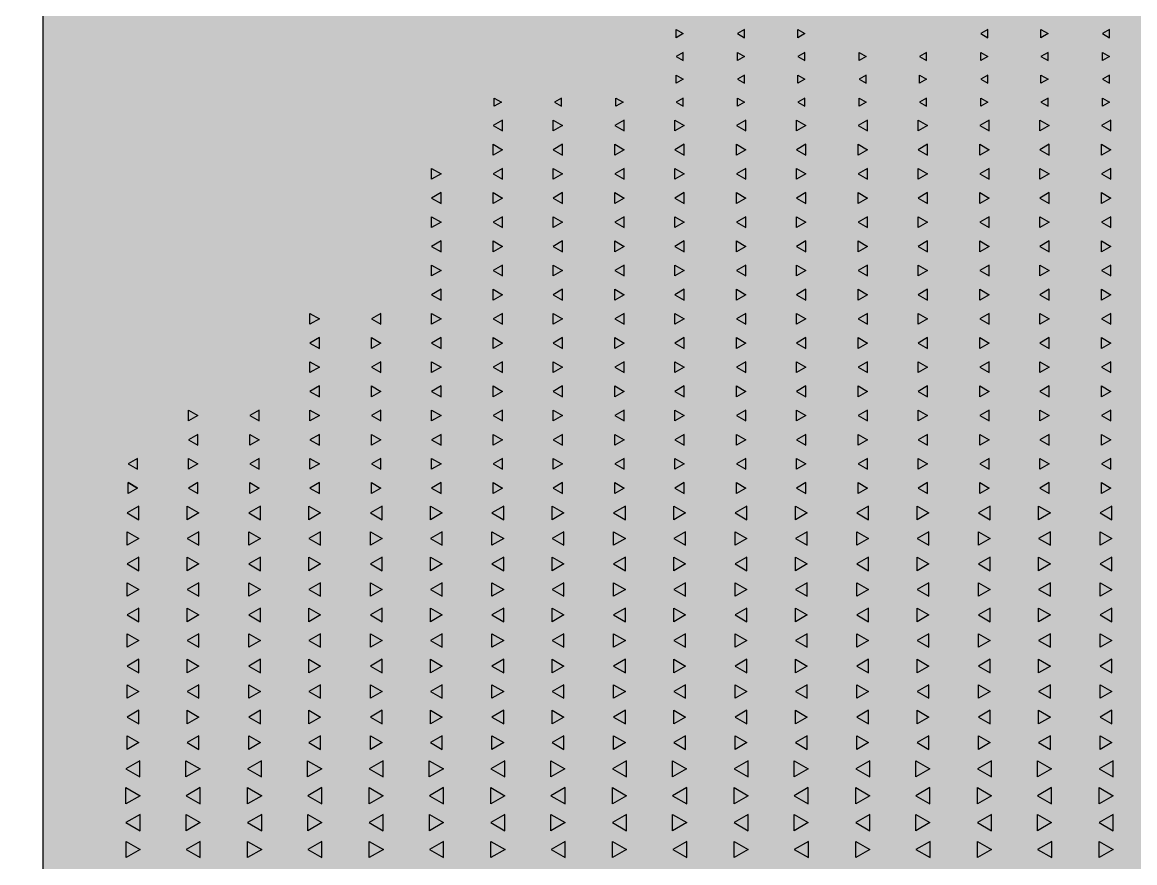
# Model space of a CAD drawing. Header units: metres. Extents: x 6 to 601, y -20 to 118.
# Drawn here: x 52.248 to 53.069, y 80.177 to 80.798 of the extents above; entities that cross this region are included whole.
import ezdxf

# ---------------------------------------------------------------- set-up
doc = ezdxf.new("R2010")
doc.units = ezdxf.units.M
doc.header["$MEASUREMENT"] = 0

msp = doc.modelspace()

# ---------------------------------------------------------------- hatches: boundary and pattern name
at = {"lineweight": 0, "true_color": 0xcd6928, "transparency": 33554534}
h = msp.add_hatch(color=32, dxfattribs=at)
h.dxf.hatch_style = 1
h.paths.add_polyline_path([(55.21582, 84.07628), (53.29679, 84.07628, 0.143152), (52.26284, 81.19774), (52.26284, 78.47618), (55.21582, 78.47566)])

# ---------------------------------------------------------------- linework, layer by layer
msp.add_line((52.33285, 80.45405), (52.32592, 80.45805))
msp.add_lwpolyline([(52.26284, 81.19774), (52.26284, 78.47628), (52.16284, 78.47628), (52.16284, 79.07567), (52.16284, 81.19628, -0.221146), (54.38293, 85.31634), (54.44275, 85.23621, 0.220805), (52.26275, 81.19628)], format="xyb")
for points in [[(52.26284, 81.19628), (52.26284, 79.09567)], [(52.73044, 80.78682), (52.73044, 80.79282), (52.73564, 80.78982), (52.73044, 80.78682)], [(52.78108, 80.78682), (52.78108, 80.79282), (52.77588, 80.78982), (52.78108, 80.78682)], [(52.82026, 80.78682), (52.82026, 80.79282), (52.82546, 80.78982), (52.82026, 80.78682)], [(52.96071, 80.78682), (52.96071, 80.79282), (52.95552, 80.78982), (52.96071, 80.78682)], [(52.9999, 80.78682), (52.9999, 80.79282), (53.00509, 80.78982), (52.9999, 80.78682)], [(53.05053, 80.78682), (53.05053, 80.79282), (53.04533, 80.78982), (53.05053, 80.78682)], [(52.73564, 80.76997), (52.73564, 80.77597), (52.73044, 80.77297), (52.73564, 80.76997)], [(52.77588, 80.76997), (52.77588, 80.77597), (52.78108, 80.77297), (52.77588, 80.76997)], [(52.82546, 80.76997), (52.82546, 80.77597), (52.82026, 80.77297), (52.82546, 80.76997)], [(52.8657, 80.76997), (52.8657, 80.77597), (52.87089, 80.77297), (52.8657, 80.76997)], [(52.91528, 80.76997), (52.91528, 80.77597), (52.91008, 80.77297), (52.91528, 80.76997)], [(52.95552, 80.76997), (52.95552, 80.77597), (52.96071, 80.77297), (52.95552, 80.76997)], [(53.00509, 80.76997), (53.00509, 80.77597), (52.9999, 80.77297), (53.00509, 80.76997)], [(53.04533, 80.76997), (53.04533, 80.77597), (53.05053, 80.77297), (53.04533, 80.76997)], [(52.73044, 80.75311), (52.73044, 80.75911), (52.73564, 80.75611), (52.73044, 80.75311)], [(52.78108, 80.75311), (52.78108, 80.75911), (52.77588, 80.75611), (52.78108, 80.75311)], [(52.82026, 80.75311), (52.82026, 80.75911), (52.82546, 80.75611), (52.82026, 80.75311)], [(52.87089, 80.75311), (52.87089, 80.75911), (52.8657, 80.75611), (52.87089, 80.75311)], [(52.91008, 80.75311), (52.91008, 80.75911), (52.91528, 80.75611), (52.91008, 80.75311)], [(52.96071, 80.75311), (52.96071, 80.75911), (52.95552, 80.75611), (52.96071, 80.75311)], [(52.9999, 80.75311), (52.9999, 80.75911), (53.00509, 80.75611), (52.9999, 80.75311)], [(53.05053, 80.75311), (53.05053, 80.75911), (53.04533, 80.75611), (53.05053, 80.75311)], [(52.59624, 80.73625), (52.59624, 80.74225), (52.60144, 80.73925), (52.59624, 80.73625)], [(52.64582, 80.73625), (52.64582, 80.74225), (52.64063, 80.73925), (52.64582, 80.73625)], [(52.68606, 80.73625), (52.68606, 80.74225), (52.69126, 80.73925), (52.68606, 80.73625)], [(52.73564, 80.73625), (52.73564, 80.74225), (52.73044, 80.73925), (52.73564, 80.73625)], [(52.77588, 80.73625), (52.77588, 80.74225), (52.78108, 80.73925), (52.77588, 80.73625)], [(52.82546, 80.73625), (52.82546, 80.74225), (52.82026, 80.73925), (52.82546, 80.73625)], [(52.8657, 80.73625), (52.8657, 80.74225), (52.87089, 80.73925), (52.8657, 80.73625)], [(52.91528, 80.73625), (52.91528, 80.74225), (52.91008, 80.73925), (52.91528, 80.73625)], [(52.95552, 80.73625), (52.95552, 80.74225), (52.96071, 80.73925), (52.95552, 80.73625)], [(53.00509, 80.73625), (53.00509, 80.74225), (52.9999, 80.73925), (53.00509, 80.73625)], [(53.04533, 80.73625), (53.04533, 80.74225), (53.05053, 80.73925), (53.04533, 80.73625)], [(52.60231, 80.7179), (52.60231, 80.7259), (52.59538, 80.7219), (52.60231, 80.7179)], [(52.63976, 80.7179), (52.63976, 80.7259), (52.64669, 80.7219), (52.63976, 80.7179)], [(52.69212, 80.7179), (52.69212, 80.7259), (52.6852, 80.7219), (52.69212, 80.7179)], [(52.72958, 80.7179), (52.72958, 80.7259), (52.73651, 80.7219), (52.72958, 80.7179)], [(52.78194, 80.7179), (52.78194, 80.7259), (52.77501, 80.7219), (52.78194, 80.7179)], [(52.8194, 80.7179), (52.8194, 80.7259), (52.82632, 80.7219), (52.8194, 80.7179)], [(52.87176, 80.7179), (52.87176, 80.7259), (52.86483, 80.7219), (52.87176, 80.7179)], [(52.90921, 80.7179), (52.90921, 80.7259), (52.91614, 80.7219), (52.90921, 80.7179)], [(52.96158, 80.7179), (52.96158, 80.7259), (52.95465, 80.7219), (52.96158, 80.7179)], [(52.99903, 80.7179), (52.99903, 80.7259), (53.00596, 80.7219), (52.99903, 80.7179)], [(53.0514, 80.7179), (53.0514, 80.7259), (53.04447, 80.7219), (53.0514, 80.7179)], [(52.59538, 80.70004), (52.59538, 80.70804), (52.60231, 80.70404), (52.59538, 80.70004)], [(52.64669, 80.70004), (52.64669, 80.70804), (52.63976, 80.70404), (52.64669, 80.70004)], [(52.6852, 80.70004), (52.6852, 80.70804), (52.69212, 80.70404), (52.6852, 80.70004)], [(52.73651, 80.70004), (52.73651, 80.70804), (52.72958, 80.70404), (52.73651, 80.70004)], [(52.77501, 80.70004), (52.77501, 80.70804), (52.78194, 80.70404), (52.77501, 80.70004)], [(52.82632, 80.70004), (52.82632, 80.70804), (52.8194, 80.70404), (52.82632, 80.70004)], [(52.86483, 80.70004), (52.86483, 80.70804), (52.87176, 80.70404), (52.86483, 80.70004)], [(52.91614, 80.70004), (52.91614, 80.70804), (52.90921, 80.70404), (52.91614, 80.70004)], [(52.95465, 80.70004), (52.95465, 80.70804), (52.96158, 80.70404), (52.95465, 80.70004)], [(53.00596, 80.70004), (53.00596, 80.70804), (52.99903, 80.70404), (53.00596, 80.70004)], [(53.04447, 80.70004), (53.04447, 80.70804), (53.0514, 80.70404), (53.04447, 80.70004)], [(52.54994, 80.68218), (52.54994, 80.69018), (52.55687, 80.68618), (52.54994, 80.68218)], [(52.60231, 80.68218), (52.60231, 80.69018), (52.59538, 80.68618), (52.60231, 80.68218)], [(52.63976, 80.68218), (52.63976, 80.69018), (52.64669, 80.68618), (52.63976, 80.68218)], [(52.69212, 80.68218), (52.69212, 80.69018), (52.6852, 80.68618), (52.69212, 80.68218)], [(52.72958, 80.68218), (52.72958, 80.69018), (52.73651, 80.68618), (52.72958, 80.68218)], [(52.78194, 80.68218), (52.78194, 80.69018), (52.77501, 80.68618), (52.78194, 80.68218)], [(52.8194, 80.68218), (52.8194, 80.69018), (52.82632, 80.68618), (52.8194, 80.68218)], [(52.87176, 80.68218), (52.87176, 80.69018), (52.86483, 80.68618), (52.87176, 80.68218)], [(52.90921, 80.68218), (52.90921, 80.69018), (52.91614, 80.68618), (52.90921, 80.68218)], [(52.96158, 80.68218), (52.96158, 80.69018), (52.95465, 80.68618), (52.96158, 80.68218)], [(52.99903, 80.68218), (52.99903, 80.69018), (53.00596, 80.68618), (52.99903, 80.68218)], [(53.0514, 80.68218), (53.0514, 80.69018), (53.04447, 80.68618), (53.0514, 80.68218)], [(52.55687, 80.66433), (52.55687, 80.67233), (52.54994, 80.66833), (52.55687, 80.66433)], [(52.59538, 80.66433), (52.59538, 80.67233), (52.60231, 80.66833), (52.59538, 80.66433)], [(52.64669, 80.66433), (52.64669, 80.67233), (52.63976, 80.66833), (52.64669, 80.66433)], [(52.6852, 80.66433), (52.6852, 80.67233), (52.69212, 80.66833), (52.6852, 80.66433)], [(52.73651, 80.66433), (52.73651, 80.67233), (52.72958, 80.66833), (52.73651, 80.66433)], [(52.77501, 80.66433), (52.77501, 80.67233), (52.78194, 80.66833), (52.77501, 80.66433)], [(52.82632, 80.66433), (52.82632, 80.67233), (52.8194, 80.66833), (52.82632, 80.66433)], [(52.86483, 80.66433), (52.86483, 80.67233), (52.87176, 80.66833), (52.86483, 80.66433)], [(52.91614, 80.66433), (52.91614, 80.67233), (52.90921, 80.66833), (52.91614, 80.66433)], [(52.95465, 80.66433), (52.95465, 80.67233), (52.96158, 80.66833), (52.95465, 80.66433)], [(53.00596, 80.66433), (53.00596, 80.67233), (52.99903, 80.66833), (53.00596, 80.66433)], [(53.04447, 80.66433), (53.04447, 80.67233), (53.0514, 80.66833), (53.04447, 80.66433)], [(52.54994, 80.64647), (52.54994, 80.65447), (52.55687, 80.65047), (52.54994, 80.64647)], [(52.60231, 80.64647), (52.60231, 80.65447), (52.59538, 80.65047), (52.60231, 80.64647)], [(52.63976, 80.64647), (52.63976, 80.65447), (52.64669, 80.65047), (52.63976, 80.64647)], [(52.69212, 80.64647), (52.69212, 80.65447), (52.6852, 80.65047), (52.69212, 80.64647)], [(52.72958, 80.64647), (52.72958, 80.65447), (52.73651, 80.65047), (52.72958, 80.64647)], [(52.78194, 80.64647), (52.78194, 80.65447), (52.77501, 80.65047), (52.78194, 80.64647)], [(52.8194, 80.64647), (52.8194, 80.65447), (52.82632, 80.65047), (52.8194, 80.64647)], [(52.87176, 80.64647), (52.87176, 80.65447), (52.86483, 80.65047), (52.87176, 80.64647)], [(52.90921, 80.64647), (52.90921, 80.65447), (52.91614, 80.65047), (52.90921, 80.64647)], [(52.96158, 80.64647), (52.96158, 80.65447), (52.95465, 80.65047), (52.96158, 80.64647)], [(52.99903, 80.64647), (52.99903, 80.65447), (53.00596, 80.65047), (52.99903, 80.64647)], [(53.0514, 80.64647), (53.0514, 80.65447), (53.04447, 80.65047), (53.0514, 80.64647)], [(52.55687, 80.62862), (52.55687, 80.63662), (52.54994, 80.63262), (52.55687, 80.62862)], [(52.59538, 80.62862), (52.59538, 80.63662), (52.60231, 80.63262), (52.59538, 80.62862)], [(52.64669, 80.62862), (52.64669, 80.63662), (52.63976, 80.63262), (52.64669, 80.62862)], [(52.6852, 80.62862), (52.6852, 80.63662), (52.69212, 80.63262), (52.6852, 80.62862)], [(52.73651, 80.62862), (52.73651, 80.63662), (52.72958, 80.63262), (52.73651, 80.62862)], [(52.77501, 80.62862), (52.77501, 80.63662), (52.78194, 80.63262), (52.77501, 80.62862)], [(52.82632, 80.62862), (52.82632, 80.63662), (52.8194, 80.63262), (52.82632, 80.62862)], [(52.86483, 80.62862), (52.86483, 80.63662), (52.87176, 80.63262), (52.86483, 80.62862)], [(52.91614, 80.62862), (52.91614, 80.63662), (52.90921, 80.63262), (52.91614, 80.62862)], [(52.95465, 80.62862), (52.95465, 80.63662), (52.96158, 80.63262), (52.95465, 80.62862)], [(53.00596, 80.62862), (53.00596, 80.63662), (52.99903, 80.63262), (53.00596, 80.62862)], [(53.04447, 80.62862), (53.04447, 80.63662), (53.0514, 80.63262), (53.04447, 80.62862)], [(52.54994, 80.61076), (52.54994, 80.61876), (52.55687, 80.61476), (52.54994, 80.61076)], [(52.60231, 80.61076), (52.60231, 80.61876), (52.59538, 80.61476), (52.60231, 80.61076)], [(52.63976, 80.61076), (52.63976, 80.61876), (52.64669, 80.61476), (52.63976, 80.61076)], [(52.69212, 80.61076), (52.69212, 80.61876), (52.6852, 80.61476), (52.69212, 80.61076)], [(52.72958, 80.61076), (52.72958, 80.61876), (52.73651, 80.61476), (52.72958, 80.61076)], [(52.78194, 80.61076), (52.78194, 80.61876), (52.77501, 80.61476), (52.78194, 80.61076)], [(52.8194, 80.61076), (52.8194, 80.61876), (52.82632, 80.61476), (52.8194, 80.61076)], [(52.87176, 80.61076), (52.87176, 80.61876), (52.86483, 80.61476), (52.87176, 80.61076)], [(52.90921, 80.61076), (52.90921, 80.61876), (52.91614, 80.61476), (52.90921, 80.61076)], [(52.96158, 80.61076), (52.96158, 80.61876), (52.95465, 80.61476), (52.96158, 80.61076)], [(52.99903, 80.61076), (52.99903, 80.61876), (53.00596, 80.61476), (52.99903, 80.61076)], [(53.0514, 80.61076), (53.0514, 80.61876), (53.04447, 80.61476), (53.0514, 80.61076)], [(52.55687, 80.5929), (52.55687, 80.6009), (52.54994, 80.5969), (52.55687, 80.5929)], [(52.59538, 80.5929), (52.59538, 80.6009), (52.60231, 80.5969), (52.59538, 80.5929)], [(52.64669, 80.5929), (52.64669, 80.6009), (52.63976, 80.5969), (52.64669, 80.5929)], [(52.6852, 80.5929), (52.6852, 80.6009), (52.69212, 80.5969), (52.6852, 80.5929)], [(52.73651, 80.5929), (52.73651, 80.6009), (52.72958, 80.5969), (52.73651, 80.5929)], [(52.77501, 80.5929), (52.77501, 80.6009), (52.78194, 80.5969), (52.77501, 80.5929)], [(52.82632, 80.5929), (52.82632, 80.6009), (52.8194, 80.5969), (52.82632, 80.5929)], [(52.86483, 80.5929), (52.86483, 80.6009), (52.87176, 80.5969), (52.86483, 80.5929)], [(52.91614, 80.5929), (52.91614, 80.6009), (52.90921, 80.5969), (52.91614, 80.5929)], [(52.95465, 80.5929), (52.95465, 80.6009), (52.96158, 80.5969), (52.95465, 80.5929)], [(53.00596, 80.5929), (53.00596, 80.6009), (52.99903, 80.5969), (53.00596, 80.5929)], [(53.04447, 80.5929), (53.04447, 80.6009), (53.0514, 80.5969), (53.04447, 80.5929)], [(52.46012, 80.57505), (52.46012, 80.58305), (52.46705, 80.57905), (52.46012, 80.57505)], [(52.51249, 80.57505), (52.51249, 80.58305), (52.50556, 80.57905), (52.51249, 80.57505)], [(52.54994, 80.57505), (52.54994, 80.58305), (52.55687, 80.57905), (52.54994, 80.57505)], [(52.60231, 80.57505), (52.60231, 80.58305), (52.59538, 80.57905), (52.60231, 80.57505)], [(52.63976, 80.57505), (52.63976, 80.58305), (52.64669, 80.57905), (52.63976, 80.57505)], [(52.69212, 80.57505), (52.69212, 80.58305), (52.6852, 80.57905), (52.69212, 80.57505)], [(52.72958, 80.57505), (52.72958, 80.58305), (52.73651, 80.57905), (52.72958, 80.57505)], [(52.78194, 80.57505), (52.78194, 80.58305), (52.77501, 80.57905), (52.78194, 80.57505)], [(52.8194, 80.57505), (52.8194, 80.58305), (52.82632, 80.57905), (52.8194, 80.57505)], [(52.87176, 80.57505), (52.87176, 80.58305), (52.86483, 80.57905), (52.87176, 80.57505)], [(52.90921, 80.57505), (52.90921, 80.58305), (52.91614, 80.57905), (52.90921, 80.57505)], [(52.96158, 80.57505), (52.96158, 80.58305), (52.95465, 80.57905), (52.96158, 80.57505)], [(52.99903, 80.57505), (52.99903, 80.58305), (53.00596, 80.57905), (52.99903, 80.57505)], [(53.0514, 80.57505), (53.0514, 80.58305), (53.04447, 80.57905), (53.0514, 80.57505)], [(52.46705, 80.55719), (52.46705, 80.56519), (52.46012, 80.56119), (52.46705, 80.55719)], [(52.50556, 80.55719), (52.50556, 80.56519), (52.51249, 80.56119), (52.50556, 80.55719)], [(52.55687, 80.55719), (52.55687, 80.56519), (52.54994, 80.56119), (52.55687, 80.55719)], [(52.59538, 80.55719), (52.59538, 80.56519), (52.60231, 80.56119), (52.59538, 80.55719)], [(52.64669, 80.55719), (52.64669, 80.56519), (52.63976, 80.56119), (52.64669, 80.55719)], [(52.6852, 80.55719), (52.6852, 80.56519), (52.69212, 80.56119), (52.6852, 80.55719)], [(52.73651, 80.55719), (52.73651, 80.56519), (52.72958, 80.56119), (52.73651, 80.55719)], [(52.77501, 80.55719), (52.77501, 80.56519), (52.78194, 80.56119), (52.77501, 80.55719)], [(52.82632, 80.55719), (52.82632, 80.56519), (52.8194, 80.56119), (52.82632, 80.55719)], [(52.86483, 80.55719), (52.86483, 80.56519), (52.87176, 80.56119), (52.86483, 80.55719)], [(52.91614, 80.55719), (52.91614, 80.56519), (52.90921, 80.56119), (52.91614, 80.55719)], [(52.95465, 80.55719), (52.95465, 80.56519), (52.96158, 80.56119), (52.95465, 80.55719)], [(53.00596, 80.55719), (53.00596, 80.56519), (52.99903, 80.56119), (53.00596, 80.55719)], [(53.04447, 80.55719), (53.04447, 80.56519), (53.0514, 80.56119), (53.04447, 80.55719)], [(52.46012, 80.53933), (52.46012, 80.54733), (52.46705, 80.54333), (52.46012, 80.53933)], [(52.51249, 80.53933), (52.51249, 80.54733), (52.50556, 80.54333), (52.51249, 80.53933)], [(52.54994, 80.53933), (52.54994, 80.54733), (52.55687, 80.54333), (52.54994, 80.53933)], [(52.60231, 80.53933), (52.60231, 80.54733), (52.59538, 80.54333), (52.60231, 80.53933)], [(52.63976, 80.53933), (52.63976, 80.54733), (52.64669, 80.54333), (52.63976, 80.53933)], [(52.69212, 80.53933), (52.69212, 80.54733), (52.6852, 80.54333), (52.69212, 80.53933)], [(52.72958, 80.53933), (52.72958, 80.54733), (52.73651, 80.54333), (52.72958, 80.53933)], [(52.78194, 80.53933), (52.78194, 80.54733), (52.77501, 80.54333), (52.78194, 80.53933)], [(52.8194, 80.53933), (52.8194, 80.54733), (52.82632, 80.54333), (52.8194, 80.53933)], [(52.87176, 80.53933), (52.87176, 80.54733), (52.86483, 80.54333), (52.87176, 80.53933)], [(52.90921, 80.53933), (52.90921, 80.54733), (52.91614, 80.54333), (52.90921, 80.53933)], [(52.96158, 80.53933), (52.96158, 80.54733), (52.95465, 80.54333), (52.96158, 80.53933)], [(52.99903, 80.53933), (52.99903, 80.54733), (53.00596, 80.54333), (52.99903, 80.53933)], [(53.0514, 80.53933), (53.0514, 80.54733), (53.04447, 80.54333), (53.0514, 80.53933)], [(52.46705, 80.52148), (52.46705, 80.52948), (52.46012, 80.52548), (52.46705, 80.52148)], [(52.50556, 80.52148), (52.50556, 80.52948), (52.51249, 80.52548), (52.50556, 80.52148)], [(52.55687, 80.52148), (52.55687, 80.52948), (52.54994, 80.52548), (52.55687, 80.52148)], [(52.59538, 80.52148), (52.59538, 80.52948), (52.60231, 80.52548), (52.59538, 80.52148)], [(52.64669, 80.52148), (52.64669, 80.52948), (52.63976, 80.52548), (52.64669, 80.52148)], [(52.6852, 80.52148), (52.6852, 80.52948), (52.69212, 80.52548), (52.6852, 80.52148)], [(52.73651, 80.52148), (52.73651, 80.52948), (52.72958, 80.52548), (52.73651, 80.52148)], [(52.77501, 80.52148), (52.77501, 80.52948), (52.78194, 80.52548), (52.77501, 80.52148)], [(52.82632, 80.52148), (52.82632, 80.52948), (52.8194, 80.52548), (52.82632, 80.52148)], [(52.86483, 80.52148), (52.86483, 80.52948), (52.87176, 80.52548), (52.86483, 80.52148)], [(52.91614, 80.52148), (52.91614, 80.52948), (52.90921, 80.52548), (52.91614, 80.52148)], [(52.95465, 80.52148), (52.95465, 80.52948), (52.96158, 80.52548), (52.95465, 80.52148)], [(53.00596, 80.52148), (53.00596, 80.52948), (52.99903, 80.52548), (53.00596, 80.52148)], [(53.04447, 80.52148), (53.04447, 80.52948), (53.0514, 80.52548), (53.04447, 80.52148)], [(52.37031, 80.50362), (52.37031, 80.51162), (52.37723, 80.50762), (52.37031, 80.50362)], [(52.42267, 80.50362), (52.42267, 80.51162), (52.41574, 80.50762), (52.42267, 80.50362)], [(52.46012, 80.50362), (52.46012, 80.51162), (52.46705, 80.50762), (52.46012, 80.50362)], [(52.51249, 80.50362), (52.51249, 80.51162), (52.50556, 80.50762), (52.51249, 80.50362)], [(52.54994, 80.50362), (52.54994, 80.51162), (52.55687, 80.50762), (52.54994, 80.50362)], [(52.60231, 80.50362), (52.60231, 80.51162), (52.59538, 80.50762), (52.60231, 80.50362)], [(52.63976, 80.50362), (52.63976, 80.51162), (52.64669, 80.50762), (52.63976, 80.50362)], [(52.69212, 80.50362), (52.69212, 80.51162), (52.6852, 80.50762), (52.69212, 80.50362)], [(52.72958, 80.50362), (52.72958, 80.51162), (52.73651, 80.50762), (52.72958, 80.50362)], [(52.78194, 80.50362), (52.78194, 80.51162), (52.77501, 80.50762), (52.78194, 80.50362)], [(52.8194, 80.50362), (52.8194, 80.51162), (52.82632, 80.50762), (52.8194, 80.50362)], [(52.87176, 80.50362), (52.87176, 80.51162), (52.86483, 80.50762), (52.87176, 80.50362)], [(52.90921, 80.50362), (52.90921, 80.51162), (52.91614, 80.50762), (52.90921, 80.50362)], [(52.96158, 80.50362), (52.96158, 80.51162), (52.95465, 80.50762), (52.96158, 80.50362)], [(52.99903, 80.50362), (52.99903, 80.51162), (53.00596, 80.50762), (52.99903, 80.50362)], [(53.0514, 80.50362), (53.0514, 80.51162), (53.04447, 80.50762), (53.0514, 80.50362)], [(52.37723, 80.48576), (52.37723, 80.49376), (52.37031, 80.48976), (52.37723, 80.48576)], [(52.41574, 80.48576), (52.41574, 80.49376), (52.42267, 80.48976), (52.41574, 80.48576)], [(52.46705, 80.48576), (52.46705, 80.49376), (52.46012, 80.48976), (52.46705, 80.48576)], [(52.50556, 80.48576), (52.50556, 80.49376), (52.51249, 80.48976), (52.50556, 80.48576)], [(52.55687, 80.48576), (52.55687, 80.49376), (52.54994, 80.48976), (52.55687, 80.48576)], [(52.59538, 80.48576), (52.59538, 80.49376), (52.60231, 80.48976), (52.59538, 80.48576)], [(52.64669, 80.48576), (52.64669, 80.49376), (52.63976, 80.48976), (52.64669, 80.48576)], [(52.6852, 80.48576), (52.6852, 80.49376), (52.69212, 80.48976), (52.6852, 80.48576)], [(52.73651, 80.48576), (52.73651, 80.49376), (52.72958, 80.48976), (52.73651, 80.48576)], [(52.77501, 80.48576), (52.77501, 80.49376), (52.78194, 80.48976), (52.77501, 80.48576)], [(52.82632, 80.48576), (52.82632, 80.49376), (52.8194, 80.48976), (52.82632, 80.48576)], [(52.86483, 80.48576), (52.86483, 80.49376), (52.87176, 80.48976), (52.86483, 80.48576)], [(52.91614, 80.48576), (52.91614, 80.49376), (52.90921, 80.48976), (52.91614, 80.48576)], [(52.95465, 80.48576), (52.95465, 80.49376), (52.96158, 80.48976), (52.95465, 80.48576)], [(53.00596, 80.48576), (53.00596, 80.49376), (52.99903, 80.48976), (53.00596, 80.48576)], [(53.04447, 80.48576), (53.04447, 80.49376), (53.0514, 80.48976), (53.04447, 80.48576)], [(52.33285, 80.46791), (52.33285, 80.47591), (52.32592, 80.47191), (52.33285, 80.46791)], [(52.37031, 80.46791), (52.37031, 80.47591), (52.37723, 80.47191), (52.37031, 80.46791)], [(52.42267, 80.46791), (52.42267, 80.47591), (52.41574, 80.47191), (52.42267, 80.46791)], [(52.46012, 80.46791), (52.46012, 80.47591), (52.46705, 80.47191), (52.46012, 80.46791)], [(52.51249, 80.46791), (52.51249, 80.47591), (52.50556, 80.47191), (52.51249, 80.46791)], [(52.54994, 80.46791), (52.54994, 80.47591), (52.55687, 80.47191), (52.54994, 80.46791)], [(52.60231, 80.46791), (52.60231, 80.47591), (52.59538, 80.47191), (52.60231, 80.46791)], [(52.63976, 80.46791), (52.63976, 80.47591), (52.64669, 80.47191), (52.63976, 80.46791)], [(52.69212, 80.46791), (52.69212, 80.47591), (52.6852, 80.47191), (52.69212, 80.46791)], [(52.72958, 80.46791), (52.72958, 80.47591), (52.73651, 80.47191), (52.72958, 80.46791)], [(52.78194, 80.46791), (52.78194, 80.47591), (52.77501, 80.47191), (52.78194, 80.46791)], [(52.8194, 80.46791), (52.8194, 80.47591), (52.82632, 80.47191), (52.8194, 80.46791)], [(52.87176, 80.46791), (52.87176, 80.47591), (52.86483, 80.47191), (52.87176, 80.46791)], [(52.90921, 80.46791), (52.90921, 80.47591), (52.91614, 80.47191), (52.90921, 80.46791)], [(52.96158, 80.46791), (52.96158, 80.47591), (52.95465, 80.47191), (52.96158, 80.46791)], [(52.99903, 80.46791), (52.99903, 80.47591), (53.00596, 80.47191), (52.99903, 80.46791)], [(53.0514, 80.46791), (53.0514, 80.47591), (53.04447, 80.47191), (53.0514, 80.46791)], [(52.32592, 80.45005), (52.32592, 80.45805), (52.33285, 80.45405), (52.32592, 80.45005)], [(52.37723, 80.45005), (52.37723, 80.45805), (52.37031, 80.45405), (52.37723, 80.45005)], [(52.41574, 80.45005), (52.41574, 80.45805), (52.42267, 80.45405), (52.41574, 80.45005)], [(52.46705, 80.45005), (52.46705, 80.45805), (52.46012, 80.45405), (52.46705, 80.45005)], [(52.50556, 80.45005), (52.50556, 80.45805), (52.51249, 80.45405), (52.50556, 80.45005)], [(52.55687, 80.45005), (52.55687, 80.45805), (52.54994, 80.45405), (52.55687, 80.45005)], [(52.59538, 80.45005), (52.59538, 80.45805), (52.60231, 80.45405), (52.59538, 80.45005)], [(52.64669, 80.45005), (52.64669, 80.45805), (52.63976, 80.45405), (52.64669, 80.45005)], [(52.6852, 80.45005), (52.6852, 80.45805), (52.69212, 80.45405), (52.6852, 80.45005)], [(52.73651, 80.45005), (52.73651, 80.45805), (52.72958, 80.45405), (52.73651, 80.45005)], [(52.77501, 80.45005), (52.77501, 80.45805), (52.78194, 80.45405), (52.77501, 80.45005)], [(52.82632, 80.45005), (52.82632, 80.45805), (52.8194, 80.45405), (52.82632, 80.45005)], [(52.86483, 80.45005), (52.86483, 80.45805), (52.87176, 80.45405), (52.86483, 80.45005)], [(52.91614, 80.45005), (52.91614, 80.45805), (52.90921, 80.45405), (52.91614, 80.45005)], [(52.95465, 80.45005), (52.95465, 80.45805), (52.96158, 80.45405), (52.95465, 80.45005)], [(53.00596, 80.45005), (53.00596, 80.45805), (52.99903, 80.45405), (53.00596, 80.45005)], [(53.04447, 80.45005), (53.04447, 80.45805), (53.0514, 80.45405), (53.04447, 80.45005)], [(52.33372, 80.43069), (52.33372, 80.44069), (52.32506, 80.43569), (52.33372, 80.43069)], [(52.36944, 80.43069), (52.36944, 80.44069), (52.3781, 80.43569), (52.36944, 80.43069)], [(52.42354, 80.43069), (52.42354, 80.44069), (52.41488, 80.43569), (52.42354, 80.43069)], [(52.45926, 80.43069), (52.45926, 80.44069), (52.46792, 80.43569), (52.45926, 80.43069)], [(52.51335, 80.43069), (52.51335, 80.44069), (52.50469, 80.43569), (52.51335, 80.43069)], [(52.54908, 80.43069), (52.54908, 80.44069), (52.55774, 80.43569), (52.54908, 80.43069)], [(52.60317, 80.43069), (52.60317, 80.44069), (52.59451, 80.43569), (52.60317, 80.43069)], [(52.63889, 80.43069), (52.63889, 80.44069), (52.64755, 80.43569), (52.63889, 80.43069)], [(52.69299, 80.43069), (52.69299, 80.44069), (52.68433, 80.43569), (52.69299, 80.43069)], [(52.72871, 80.43069), (52.72871, 80.44069), (52.73737, 80.43569), (52.72871, 80.43069)], [(52.78281, 80.43069), (52.78281, 80.44069), (52.77415, 80.43569), (52.78281, 80.43069)], [(52.81853, 80.43069), (52.81853, 80.44069), (52.82719, 80.43569), (52.81853, 80.43069)], [(52.87263, 80.43069), (52.87263, 80.44069), (52.86397, 80.43569), (52.87263, 80.43069)], [(52.90835, 80.43069), (52.90835, 80.44069), (52.91701, 80.43569), (52.90835, 80.43069)], [(52.96244, 80.43069), (52.96244, 80.44069), (52.95378, 80.43569), (52.96244, 80.43069)], [(52.99817, 80.43069), (52.99817, 80.44069), (53.00683, 80.43569), (52.99817, 80.43069)], [(53.05226, 80.43069), (53.05226, 80.44069), (53.0436, 80.43569), (53.05226, 80.43069)], [(52.32506, 80.41184), (52.32506, 80.42184), (52.33372, 80.41684), (52.32506, 80.41184)], [(52.3781, 80.41184), (52.3781, 80.42184), (52.36944, 80.41684), (52.3781, 80.41184)], [(52.41488, 80.41184), (52.41488, 80.42184), (52.42354, 80.41684), (52.41488, 80.41184)], [(52.46792, 80.41184), (52.46792, 80.42184), (52.45926, 80.41684), (52.46792, 80.41184)], [(52.50469, 80.41184), (52.50469, 80.42184), (52.51335, 80.41684), (52.50469, 80.41184)], [(52.55774, 80.41184), (52.55774, 80.42184), (52.54908, 80.41684), (52.55774, 80.41184)], [(52.59451, 80.41184), (52.59451, 80.42184), (52.60317, 80.41684), (52.59451, 80.41184)], [(52.64755, 80.41184), (52.64755, 80.42184), (52.63889, 80.41684), (52.64755, 80.41184)], [(52.68433, 80.41184), (52.68433, 80.42184), (52.69299, 80.41684), (52.68433, 80.41184)], [(52.73737, 80.41184), (52.73737, 80.42184), (52.72871, 80.41684), (52.73737, 80.41184)], [(52.77415, 80.41184), (52.77415, 80.42184), (52.78281, 80.41684), (52.77415, 80.41184)], [(52.82719, 80.41184), (52.82719, 80.42184), (52.81853, 80.41684), (52.82719, 80.41184)], [(52.86397, 80.41184), (52.86397, 80.42184), (52.87263, 80.41684), (52.86397, 80.41184)], [(52.91701, 80.41184), (52.91701, 80.42184), (52.90835, 80.41684), (52.91701, 80.41184)], [(52.95378, 80.41184), (52.95378, 80.42184), (52.96244, 80.41684), (52.95378, 80.41184)], [(53.00683, 80.41184), (53.00683, 80.42184), (52.99817, 80.41684), (53.00683, 80.41184)], [(53.0436, 80.41184), (53.0436, 80.42184), (53.05226, 80.41684), (53.0436, 80.41184)], [(52.33372, 80.39298), (52.33372, 80.40298), (52.32506, 80.39798), (52.33372, 80.39298)], [(52.36944, 80.39298), (52.36944, 80.40298), (52.3781, 80.39798), (52.36944, 80.39298)], [(52.42354, 80.39298), (52.42354, 80.40298), (52.41488, 80.39798), (52.42354, 80.39298)], [(52.45926, 80.39298), (52.45926, 80.40298), (52.46792, 80.39798), (52.45926, 80.39298)], [(52.51335, 80.39298), (52.51335, 80.40298), (52.50469, 80.39798), (52.51335, 80.39298)], [(52.54908, 80.39298), (52.54908, 80.40298), (52.55774, 80.39798), (52.54908, 80.39298)], [(52.60317, 80.39298), (52.60317, 80.40298), (52.59451, 80.39798), (52.60317, 80.39298)], [(52.63889, 80.39298), (52.63889, 80.40298), (52.64755, 80.39798), (52.63889, 80.39298)], [(52.69299, 80.39298), (52.69299, 80.40298), (52.68433, 80.39798), (52.69299, 80.39298)], [(52.72871, 80.39298), (52.72871, 80.40298), (52.73737, 80.39798), (52.72871, 80.39298)], [(52.78281, 80.39298), (52.78281, 80.40298), (52.77415, 80.39798), (52.78281, 80.39298)], [(52.81853, 80.39298), (52.81853, 80.40298), (52.82719, 80.39798), (52.81853, 80.39298)], [(52.87263, 80.39298), (52.87263, 80.40298), (52.86397, 80.39798), (52.87263, 80.39298)], [(52.90835, 80.39298), (52.90835, 80.40298), (52.91701, 80.39798), (52.90835, 80.39298)], [(52.96244, 80.39298), (52.96244, 80.40298), (52.95378, 80.39798), (52.96244, 80.39298)], [(52.99817, 80.39298), (52.99817, 80.40298), (53.00683, 80.39798), (52.99817, 80.39298)], [(53.05226, 80.39298), (53.05226, 80.40298), (53.0436, 80.39798), (53.05226, 80.39298)], [(52.32506, 80.37413), (52.32506, 80.38413), (52.33372, 80.37913), (52.32506, 80.37413)], [(52.3781, 80.37413), (52.3781, 80.38413), (52.36944, 80.37913), (52.3781, 80.37413)], [(52.41488, 80.37413), (52.41488, 80.38413), (52.42354, 80.37913), (52.41488, 80.37413)], [(52.46792, 80.37413), (52.46792, 80.38413), (52.45926, 80.37913), (52.46792, 80.37413)], [(52.50469, 80.37413), (52.50469, 80.38413), (52.51335, 80.37913), (52.50469, 80.37413)], [(52.55774, 80.37413), (52.55774, 80.38413), (52.54908, 80.37913), (52.55774, 80.37413)], [(52.59451, 80.37413), (52.59451, 80.38413), (52.60317, 80.37913), (52.59451, 80.37413)], [(52.64755, 80.37413), (52.64755, 80.38413), (52.63889, 80.37913), (52.64755, 80.37413)], [(52.68433, 80.37413), (52.68433, 80.38413), (52.69299, 80.37913), (52.68433, 80.37413)], [(52.73737, 80.37413), (52.73737, 80.38413), (52.72871, 80.37913), (52.73737, 80.37413)], [(52.77415, 80.37413), (52.77415, 80.38413), (52.78281, 80.37913), (52.77415, 80.37413)], [(52.82719, 80.37413), (52.82719, 80.38413), (52.81853, 80.37913), (52.82719, 80.37413)], [(52.86397, 80.37413), (52.86397, 80.38413), (52.87263, 80.37913), (52.86397, 80.37413)], [(52.91701, 80.37413), (52.91701, 80.38413), (52.90835, 80.37913), (52.91701, 80.37413)], [(52.95378, 80.37413), (52.95378, 80.38413), (52.96244, 80.37913), (52.95378, 80.37413)], [(53.00683, 80.37413), (53.00683, 80.38413), (52.99817, 80.37913), (53.00683, 80.37413)], [(53.0436, 80.37413), (53.0436, 80.38413), (53.05226, 80.37913), (53.0436, 80.37413)], [(52.33372, 80.35527), (52.33372, 80.36527), (52.32506, 80.36027), (52.33372, 80.35527)], [(52.36944, 80.35527), (52.36944, 80.36527), (52.3781, 80.36027), (52.36944, 80.35527)], [(52.42354, 80.35527), (52.42354, 80.36527), (52.41488, 80.36027), (52.42354, 80.35527)], [(52.45926, 80.35527), (52.45926, 80.36527), (52.46792, 80.36027), (52.45926, 80.35527)], [(52.51335, 80.35527), (52.51335, 80.36527), (52.50469, 80.36027), (52.51335, 80.35527)], [(52.54908, 80.35527), (52.54908, 80.36527), (52.55774, 80.36027), (52.54908, 80.35527)], [(52.60317, 80.35527), (52.60317, 80.36527), (52.59451, 80.36027), (52.60317, 80.35527)], [(52.63889, 80.35527), (52.63889, 80.36527), (52.64755, 80.36027), (52.63889, 80.35527)], [(52.69299, 80.35527), (52.69299, 80.36527), (52.68433, 80.36027), (52.69299, 80.35527)], [(52.72871, 80.35527), (52.72871, 80.36527), (52.73737, 80.36027), (52.72871, 80.35527)], [(52.78281, 80.35527), (52.78281, 80.36527), (52.77415, 80.36027), (52.78281, 80.35527)], [(52.81853, 80.35527), (52.81853, 80.36527), (52.82719, 80.36027), (52.81853, 80.35527)], [(52.87263, 80.35527), (52.87263, 80.36527), (52.86397, 80.36027), (52.87263, 80.35527)], [(52.90835, 80.35527), (52.90835, 80.36527), (52.91701, 80.36027), (52.90835, 80.35527)], [(52.96244, 80.35527), (52.96244, 80.36527), (52.95378, 80.36027), (52.96244, 80.35527)], [(52.99817, 80.35527), (52.99817, 80.36527), (53.00683, 80.36027), (52.99817, 80.35527)], [(53.05226, 80.35527), (53.05226, 80.36527), (53.0436, 80.36027), (53.05226, 80.35527)], [(52.32506, 80.33641), (52.32506, 80.34641), (52.33372, 80.34141), (52.32506, 80.33641)], [(52.3781, 80.33641), (52.3781, 80.34641), (52.36944, 80.34141), (52.3781, 80.33641)], [(52.41488, 80.33641), (52.41488, 80.34641), (52.42354, 80.34141), (52.41488, 80.33641)], [(52.46792, 80.33641), (52.46792, 80.34641), (52.45926, 80.34141), (52.46792, 80.33641)], [(52.50469, 80.33641), (52.50469, 80.34641), (52.51335, 80.34141), (52.50469, 80.33641)], [(52.55774, 80.33641), (52.55774, 80.34641), (52.54908, 80.34141), (52.55774, 80.33641)], [(52.59451, 80.33641), (52.59451, 80.34641), (52.60317, 80.34141), (52.59451, 80.33641)], [(52.64755, 80.33641), (52.64755, 80.34641), (52.63889, 80.34141), (52.64755, 80.33641)], [(52.68433, 80.33641), (52.68433, 80.34641), (52.69299, 80.34141), (52.68433, 80.33641)], [(52.73737, 80.33641), (52.73737, 80.34641), (52.72871, 80.34141), (52.73737, 80.33641)], [(52.77415, 80.33641), (52.77415, 80.34641), (52.78281, 80.34141), (52.77415, 80.33641)], [(52.82719, 80.33641), (52.82719, 80.34641), (52.81853, 80.34141), (52.82719, 80.33641)], [(52.86397, 80.33641), (52.86397, 80.34641), (52.87263, 80.34141), (52.86397, 80.33641)], [(52.91701, 80.33641), (52.91701, 80.34641), (52.90835, 80.34141), (52.91701, 80.33641)], [(52.95378, 80.33641), (52.95378, 80.34641), (52.96244, 80.34141), (52.95378, 80.33641)], [(53.00683, 80.33641), (53.00683, 80.34641), (52.99817, 80.34141), (53.00683, 80.33641)], [(53.0436, 80.33641), (53.0436, 80.34641), (53.05226, 80.34141), (53.0436, 80.33641)], [(52.33372, 80.31756), (52.33372, 80.32756), (52.32506, 80.32256), (52.33372, 80.31756)], [(52.36944, 80.31756), (52.36944, 80.32756), (52.3781, 80.32256), (52.36944, 80.31756)], [(52.42354, 80.31756), (52.42354, 80.32756), (52.41488, 80.32256), (52.42354, 80.31756)], [(52.45926, 80.31756), (52.45926, 80.32756), (52.46792, 80.32256), (52.45926, 80.31756)], [(52.51335, 80.31756), (52.51335, 80.32756), (52.50469, 80.32256), (52.51335, 80.31756)], [(52.54908, 80.31756), (52.54908, 80.32756), (52.55774, 80.32256), (52.54908, 80.31756)], [(52.60317, 80.31756), (52.60317, 80.32756), (52.59451, 80.32256), (52.60317, 80.31756)], [(52.63889, 80.31756), (52.63889, 80.32756), (52.64755, 80.32256), (52.63889, 80.31756)], [(52.69299, 80.31756), (52.69299, 80.32756), (52.68433, 80.32256), (52.69299, 80.31756)], [(52.72871, 80.31756), (52.72871, 80.32756), (52.73737, 80.32256), (52.72871, 80.31756)], [(52.78281, 80.31756), (52.78281, 80.32756), (52.77415, 80.32256), (52.78281, 80.31756)], [(52.81853, 80.31756), (52.81853, 80.32756), (52.82719, 80.32256), (52.81853, 80.31756)], [(52.87263, 80.31756), (52.87263, 80.32756), (52.86397, 80.32256), (52.87263, 80.31756)], [(52.90835, 80.31756), (52.90835, 80.32756), (52.91701, 80.32256), (52.90835, 80.31756)], [(52.96244, 80.31756), (52.96244, 80.32756), (52.95378, 80.32256), (52.96244, 80.31756)], [(52.99817, 80.31756), (52.99817, 80.32756), (53.00683, 80.32256), (52.99817, 80.31756)], [(53.05226, 80.31756), (53.05226, 80.32756), (53.0436, 80.32256), (53.05226, 80.31756)], [(52.32506, 80.2987), (52.32506, 80.3087), (52.33372, 80.3037), (52.32506, 80.2987)], [(52.3781, 80.2987), (52.3781, 80.3087), (52.36944, 80.3037), (52.3781, 80.2987)], [(52.41488, 80.2987), (52.41488, 80.3087), (52.42354, 80.3037), (52.41488, 80.2987)], [(52.46792, 80.2987), (52.46792, 80.3087), (52.45926, 80.3037), (52.46792, 80.2987)], [(52.50469, 80.2987), (52.50469, 80.3087), (52.51335, 80.3037), (52.50469, 80.2987)], [(52.55774, 80.2987), (52.55774, 80.3087), (52.54908, 80.3037), (52.55774, 80.2987)], [(52.59451, 80.2987), (52.59451, 80.3087), (52.60317, 80.3037), (52.59451, 80.2987)], [(52.64755, 80.2987), (52.64755, 80.3087), (52.63889, 80.3037), (52.64755, 80.2987)], [(52.68433, 80.2987), (52.68433, 80.3087), (52.69299, 80.3037), (52.68433, 80.2987)], [(52.73737, 80.2987), (52.73737, 80.3087), (52.72871, 80.3037), (52.73737, 80.2987)], [(52.77415, 80.2987), (52.77415, 80.3087), (52.78281, 80.3037), (52.77415, 80.2987)], [(52.82719, 80.2987), (52.82719, 80.3087), (52.81853, 80.3037), (52.82719, 80.2987)], [(52.86397, 80.2987), (52.86397, 80.3087), (52.87263, 80.3037), (52.86397, 80.2987)], [(52.91701, 80.2987), (52.91701, 80.3087), (52.90835, 80.3037), (52.91701, 80.2987)], [(52.95378, 80.2987), (52.95378, 80.3087), (52.96244, 80.3037), (52.95378, 80.2987)], [(53.00683, 80.2987), (53.00683, 80.3087), (52.99817, 80.3037), (53.00683, 80.2987)], [(53.0436, 80.2987), (53.0436, 80.3087), (53.05226, 80.3037), (53.0436, 80.2987)], [(52.33372, 80.27984), (52.33372, 80.28984), (52.32506, 80.28484), (52.33372, 80.27984)], [(52.36944, 80.27984), (52.36944, 80.28984), (52.3781, 80.28484), (52.36944, 80.27984)], [(52.42354, 80.27984), (52.42354, 80.28984), (52.41488, 80.28484), (52.42354, 80.27984)], [(52.45926, 80.27984), (52.45926, 80.28984), (52.46792, 80.28484), (52.45926, 80.27984)], [(52.51335, 80.27984), (52.51335, 80.28984), (52.50469, 80.28484), (52.51335, 80.27984)], [(52.54908, 80.27984), (52.54908, 80.28984), (52.55774, 80.28484), (52.54908, 80.27984)], [(52.60317, 80.27984), (52.60317, 80.28984), (52.59451, 80.28484), (52.60317, 80.27984)], [(52.63889, 80.27984), (52.63889, 80.28984), (52.64755, 80.28484), (52.63889, 80.27984)], [(52.69299, 80.27984), (52.69299, 80.28984), (52.68433, 80.28484), (52.69299, 80.27984)], [(52.72871, 80.27984), (52.72871, 80.28984), (52.73737, 80.28484), (52.72871, 80.27984)], [(52.78281, 80.27984), (52.78281, 80.28984), (52.77415, 80.28484), (52.78281, 80.27984)], [(52.81853, 80.27984), (52.81853, 80.28984), (52.82719, 80.28484), (52.81853, 80.27984)], [(52.87263, 80.27984), (52.87263, 80.28984), (52.86397, 80.28484), (52.87263, 80.27984)], [(52.90835, 80.27984), (52.90835, 80.28984), (52.91701, 80.28484), (52.90835, 80.27984)], [(52.96244, 80.27984), (52.96244, 80.28984), (52.95378, 80.28484), (52.96244, 80.27984)], [(52.99817, 80.27984), (52.99817, 80.28984), (53.00683, 80.28484), (52.99817, 80.27984)], [(53.05226, 80.27984), (53.05226, 80.28984), (53.0436, 80.28484), (53.05226, 80.27984)], [(52.32506, 80.26099), (52.32506, 80.27099), (52.33372, 80.26599), (52.32506, 80.26099)], [(52.3781, 80.26099), (52.3781, 80.27099), (52.36944, 80.26599), (52.3781, 80.26099)], [(52.41488, 80.26099), (52.41488, 80.27099), (52.42354, 80.26599), (52.41488, 80.26099)], [(52.46792, 80.26099), (52.46792, 80.27099), (52.45926, 80.26599), (52.46792, 80.26099)], [(52.50469, 80.26099), (52.50469, 80.27099), (52.51335, 80.26599), (52.50469, 80.26099)], [(52.55774, 80.26099), (52.55774, 80.27099), (52.54908, 80.26599), (52.55774, 80.26099)], [(52.59451, 80.26099), (52.59451, 80.27099), (52.60317, 80.26599), (52.59451, 80.26099)], [(52.64755, 80.26099), (52.64755, 80.27099), (52.63889, 80.26599), (52.64755, 80.26099)], [(52.68433, 80.26099), (52.68433, 80.27099), (52.69299, 80.26599), (52.68433, 80.26099)], [(52.73737, 80.26099), (52.73737, 80.27099), (52.72871, 80.26599), (52.73737, 80.26099)], [(52.77415, 80.26099), (52.77415, 80.27099), (52.78281, 80.26599), (52.77415, 80.26099)], [(52.82719, 80.26099), (52.82719, 80.27099), (52.81853, 80.26599), (52.82719, 80.26099)], [(52.86397, 80.26099), (52.86397, 80.27099), (52.87263, 80.26599), (52.86397, 80.26099)], [(52.91701, 80.26099), (52.91701, 80.27099), (52.90835, 80.26599), (52.91701, 80.26099)], [(52.95378, 80.26099), (52.95378, 80.27099), (52.96244, 80.26599), (52.95378, 80.26099)], [(53.00683, 80.26099), (53.00683, 80.27099), (52.99817, 80.26599), (53.00683, 80.26099)], [(53.0436, 80.26099), (53.0436, 80.27099), (53.05226, 80.26599), (53.0436, 80.26099)], [(52.33458, 80.24063), (52.33458, 80.25263), (52.32419, 80.24663), (52.33458, 80.24063)], [(52.36857, 80.24063), (52.36857, 80.25263), (52.37897, 80.24663), (52.36857, 80.24063)], [(52.4244, 80.24063), (52.4244, 80.25263), (52.41401, 80.24663), (52.4244, 80.24063)], [(52.45839, 80.24063), (52.45839, 80.25263), (52.46878, 80.24663), (52.45839, 80.24063)], [(52.51422, 80.24063), (52.51422, 80.25263), (52.50383, 80.24663), (52.51422, 80.24063)], [(52.54821, 80.24063), (52.54821, 80.25263), (52.5586, 80.24663), (52.54821, 80.24063)], [(52.60404, 80.24063), (52.60404, 80.25263), (52.59365, 80.24663), (52.60404, 80.24063)], [(52.63803, 80.24063), (52.63803, 80.25263), (52.64842, 80.24663), (52.63803, 80.24063)], [(52.69386, 80.24063), (52.69386, 80.25263), (52.68346, 80.24663), (52.69386, 80.24063)], [(52.72785, 80.24063), (52.72785, 80.25263), (52.73824, 80.24663), (52.72785, 80.24063)], [(52.78367, 80.24063), (52.78367, 80.25263), (52.77328, 80.24663), (52.78367, 80.24063)], [(52.81766, 80.24063), (52.81766, 80.25263), (52.82806, 80.24663), (52.81766, 80.24063)], [(52.87349, 80.24063), (52.87349, 80.25263), (52.8631, 80.24663), (52.87349, 80.24063)], [(52.90748, 80.24063), (52.90748, 80.25263), (52.91787, 80.24663), (52.90748, 80.24063)], [(52.96331, 80.24063), (52.96331, 80.25263), (52.95292, 80.24663), (52.96331, 80.24063)], [(52.9973, 80.24063), (52.9973, 80.25263), (53.00769, 80.24663), (52.9973, 80.24063)], [(53.05313, 80.24063), (53.05313, 80.25263), (53.04274, 80.24663), (53.05313, 80.24063)], [(52.32424, 80.22075), (52.32424, 80.23275), (52.33463, 80.22675), (52.32424, 80.22075)], [(52.37901, 80.22075), (52.37901, 80.23275), (52.36862, 80.22675), (52.37901, 80.22075)], [(52.41406, 80.22075), (52.41406, 80.23275), (52.42445, 80.22675), (52.41406, 80.22075)], [(52.46883, 80.22075), (52.46883, 80.23275), (52.45844, 80.22675), (52.46883, 80.22075)], [(52.50388, 80.22075), (52.50388, 80.23275), (52.51427, 80.22675), (52.50388, 80.22075)], [(52.50388, 80.22075), (52.50388, 80.23275), (52.51427, 80.22675), (52.50388, 80.22075)], [(52.55865, 80.22075), (52.55865, 80.23275), (52.54826, 80.22675), (52.55865, 80.22075)], [(52.55865, 80.22075), (52.55865, 80.23275), (52.54826, 80.22675), (52.55865, 80.22075)], [(52.59369, 80.22075), (52.59369, 80.23275), (52.60409, 80.22675), (52.59369, 80.22075)], [(52.64847, 80.22075), (52.64847, 80.23275), (52.63807, 80.22675), (52.64847, 80.22075)], [(52.68351, 80.22075), (52.68351, 80.23275), (52.6939, 80.22675), (52.68351, 80.22075)], [(52.73828, 80.22075), (52.73828, 80.23275), (52.72789, 80.22675), (52.73828, 80.22075)], [(52.77333, 80.22075), (52.77333, 80.23275), (52.78372, 80.22675), (52.77333, 80.22075)], [(52.8281, 80.22075), (52.8281, 80.23275), (52.81771, 80.22675), (52.8281, 80.22075)], [(52.86315, 80.22075), (52.86315, 80.23275), (52.87354, 80.22675), (52.86315, 80.22075)], [(52.91792, 80.22075), (52.91792, 80.23275), (52.90753, 80.22675), (52.91792, 80.22075)], [(52.95297, 80.22075), (52.95297, 80.23275), (52.96336, 80.22675), (52.95297, 80.22075)], [(53.00774, 80.22075), (53.00774, 80.23275), (52.99735, 80.22675), (53.00774, 80.22075)], [(53.04278, 80.22075), (53.04278, 80.23275), (53.05318, 80.22675), (53.04278, 80.22075)], [(52.33463, 80.20089), (52.33463, 80.21289), (52.32424, 80.20689), (52.33463, 80.20089)], [(52.36862, 80.20089), (52.36862, 80.21289), (52.37901, 80.20689), (52.36862, 80.20089)], [(52.42445, 80.20089), (52.42445, 80.21289), (52.41406, 80.20689), (52.42445, 80.20089)], [(52.45844, 80.20089), (52.45844, 80.21289), (52.46883, 80.20689), (52.45844, 80.20089)], [(52.51427, 80.20089), (52.51427, 80.21289), (52.50388, 80.20689), (52.51427, 80.20089)], [(52.54826, 80.20089), (52.54826, 80.21289), (52.55865, 80.20689), (52.54826, 80.20089)], [(52.60409, 80.20089), (52.60409, 80.21289), (52.59369, 80.20689), (52.60409, 80.20089)], [(52.63807, 80.20089), (52.63807, 80.21289), (52.64847, 80.20689), (52.63807, 80.20089)], [(52.6939, 80.20089), (52.6939, 80.21289), (52.68351, 80.20689), (52.6939, 80.20089)], [(52.72789, 80.20089), (52.72789, 80.21289), (52.73828, 80.20689), (52.72789, 80.20089)], [(52.78372, 80.20089), (52.78372, 80.21289), (52.77333, 80.20689), (52.78372, 80.20089)], [(52.81771, 80.20089), (52.81771, 80.21289), (52.8281, 80.20689), (52.81771, 80.20089)], [(52.87354, 80.20089), (52.87354, 80.21289), (52.86315, 80.20689), (52.87354, 80.20089)], [(52.90753, 80.20089), (52.90753, 80.21289), (52.91792, 80.20689), (52.90753, 80.20089)], [(52.96336, 80.20089), (52.96336, 80.21289), (52.95297, 80.20689), (52.96336, 80.20089)], [(52.99735, 80.20089), (52.99735, 80.21289), (53.00774, 80.20689), (52.99735, 80.20089)], [(53.05318, 80.20089), (53.05318, 80.21289), (53.04278, 80.20689), (53.05318, 80.20089)], [(52.32429, 80.18101), (52.32429, 80.19301), (52.33468, 80.18701), (52.32429, 80.18101)], [(52.37906, 80.18101), (52.37906, 80.19301), (52.36867, 80.18701), (52.37906, 80.18101)], [(52.4141, 80.18101), (52.4141, 80.19301), (52.4245, 80.18701), (52.4141, 80.18101)], [(52.46888, 80.18101), (52.46888, 80.19301), (52.45849, 80.18701), (52.46888, 80.18101)], [(52.50392, 80.18101), (52.50392, 80.19301), (52.51431, 80.18701), (52.50392, 80.18101)], [(52.50392, 80.18101), (52.50392, 80.19301), (52.51431, 80.18701), (52.50392, 80.18101)], [(52.5587, 80.18101), (52.5587, 80.19301), (52.5483, 80.18701), (52.5587, 80.18101)], [(52.5587, 80.18101), (52.5587, 80.19301), (52.5483, 80.18701), (52.5587, 80.18101)], [(52.59374, 80.18101), (52.59374, 80.19301), (52.60413, 80.18701), (52.59374, 80.18101)], [(52.64851, 80.18101), (52.64851, 80.19301), (52.63812, 80.18701), (52.64851, 80.18101)], [(52.68356, 80.18101), (52.68356, 80.19301), (52.69395, 80.18701), (52.68356, 80.18101)], [(52.73833, 80.18101), (52.73833, 80.19301), (52.72794, 80.18701), (52.73833, 80.18101)], [(52.77338, 80.18101), (52.77338, 80.19301), (52.78377, 80.18701), (52.77338, 80.18101)], [(52.82815, 80.18101), (52.82815, 80.19301), (52.81776, 80.18701), (52.82815, 80.18101)], [(52.86319, 80.18101), (52.86319, 80.19301), (52.87359, 80.18701), (52.86319, 80.18101)], [(52.91797, 80.18101), (52.91797, 80.19301), (52.90758, 80.18701), (52.91797, 80.18101)], [(52.95301, 80.18101), (52.95301, 80.19301), (52.9634, 80.18701), (52.95301, 80.18101)], [(53.00779, 80.18101), (53.00779, 80.19301), (52.99739, 80.18701), (53.00779, 80.18101)], [(53.04283, 80.18101), (53.04283, 80.19301), (53.05322, 80.18701), (53.04283, 80.18101)]]:
    msp.add_lwpolyline(points)

doc.saveas('drawing.dxf')
